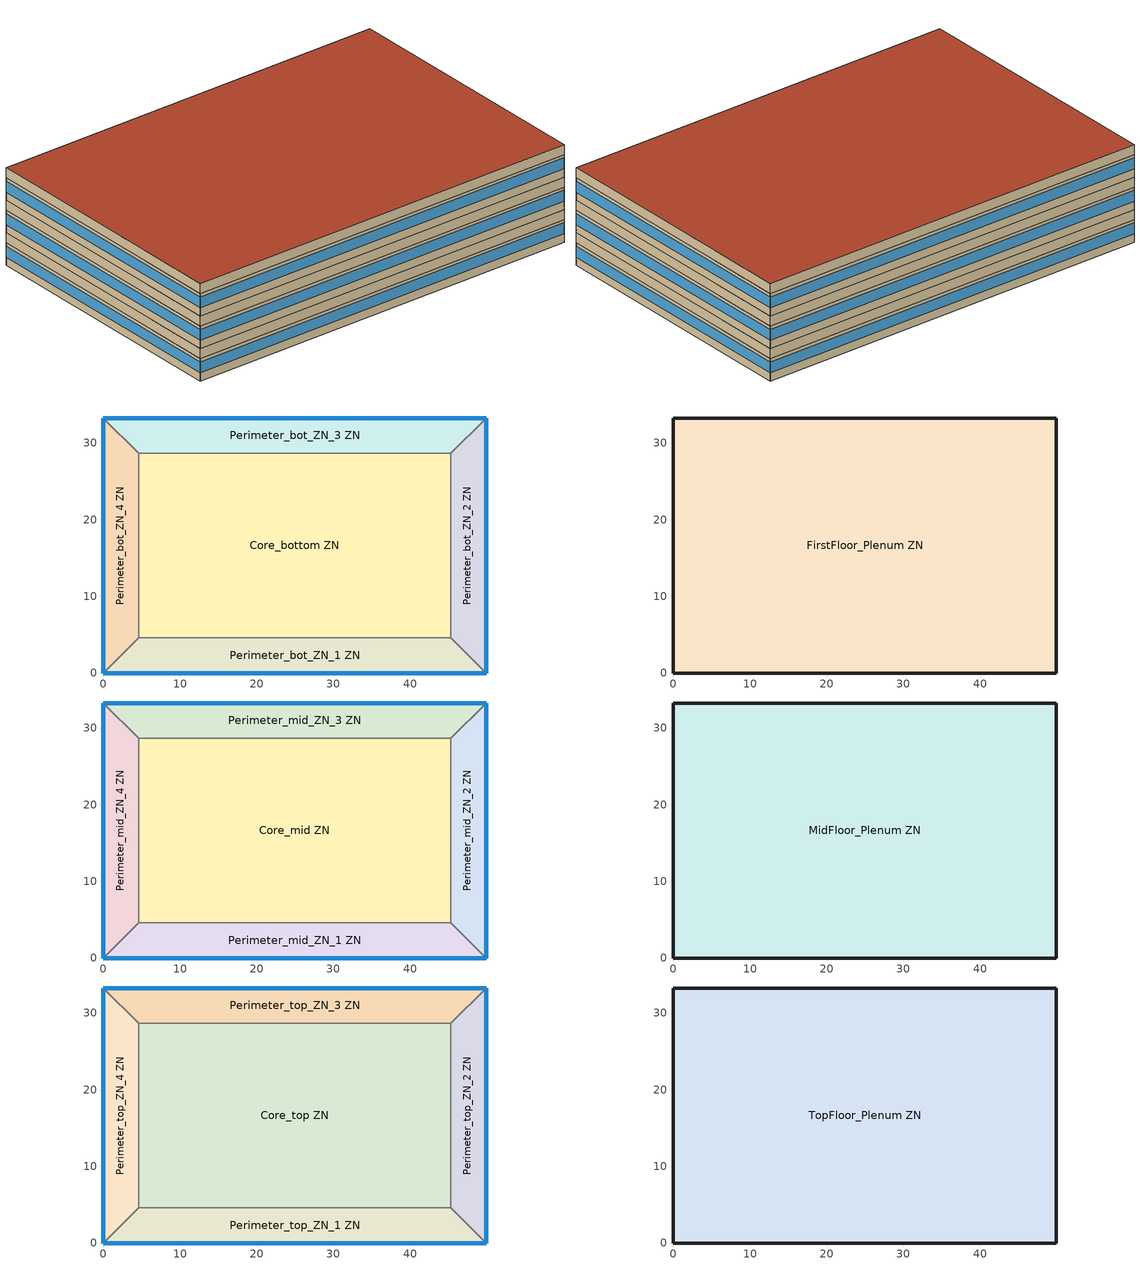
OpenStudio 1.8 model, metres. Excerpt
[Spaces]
Core_bottom ZN
 floor ground (Typical Insulated Carpeted 6in Slab Floor): 45.34,28.7 45.34,4.57 4.57,4.57 4.57,28.7 z0
 wall to Perimeter_bot_ZN_4 ZN (Typical Interior Wall): 4.57,28.7 4.57,4.57 z0:2.74
 wall to Perimeter_bot_ZN_3 ZN (Typical Interior Wall): 45.34,28.7 4.57,28.7 z0:2.74
 wall to Perimeter_bot_ZN_1 ZN (Typical Interior Wall): 4.57,4.57 45.34,4.57 z0:2.74
 wall to Perimeter_bot_ZN_2 ZN (Typical Interior Wall): 45.34,4.57 45.34,28.7 z0:2.74
Perimeter_bot_ZN_3 ZN
 floor ground (Typical Insulated Carpeted 6in Slab Floor): 49.91,33.27 45.34,28.7 4.57,28.7 0,33.27 z0
 wall outside (Typical Insulated Steel Framed Exterior Wall R-15.63): 49.91,33.27 0,33.27 z0:2.74
 wall to Perimeter_bot_ZN_2 ZN (Typical Interior Wall): 45.34,28.7 49.91,33.27 z0:2.74
 wall to Perimeter_bot_ZN_4 ZN (Typical Interior Wall): 0,33.27 4.57,28.7 z0:2.74
 window (U 0.48 SHGC 0.40 Dbl Ref-D Clr 6mm/13mm): 49.91,33.27 0,33.27 z1.02:2.33
Perimeter_bot_ZN_1 ZN
 floor ground (Typical Insulated Carpeted 6in Slab Floor): 45.34,4.57 49.91,0 0,0 4.57,4.57 z0
 wall outside (Typical Insulated Steel Framed Exterior Wall R-15.63): 0,0 49.91,0 z0:2.74
 wall to Perimeter_bot_ZN_2 ZN (Typical Interior Wall): 49.91,0 45.34,4.57 z0:2.74
 wall to Perimeter_bot_ZN_4 ZN (Typical Interior Wall): 4.57,4.57 0,0 z0:2.74
 window (U 0.48 SHGC 0.40 Dbl Ref-D Clr 6mm/13mm): 0,0 49.91,0 z1.02:2.33
Perimeter_bot_ZN_4 ZN
 floor ground (Typical Insulated Carpeted 6in Slab Floor): 0,33.27 4.57,28.7 4.57,4.57 0,0 z0
 wall outside (Typical Insulated Steel Framed Exterior Wall R-15.63): 0,33.27 0,0 z0:2.74
 window (U 0.48 SHGC 0.40 Dbl Ref-D Clr 6mm/13mm): 0,33.27 0,0 z1.02:2.33
Perimeter_bot_ZN_2 ZN
 floor ground (Typical Insulated Carpeted 6in Slab Floor): 49.91,33.27 49.91,0 45.34,4.57 45.34,28.7 z0
 wall outside (Typical Insulated Steel Framed Exterior Wall R-15.63): 49.91,0 49.91,33.27 z0:2.74
 window (U 0.48 SHGC 0.40 Dbl Ref-D Clr 6mm/13mm): 49.91,0 49.91,33.27 z1.02:2.33
FirstFloor_Plenum ZN
 floor to Perimeter_bot_ZN_4 ZN (Typical Interior Floor): 0,33.27 4.57,28.7 4.57,4.57 0,0 z2.74
 floor to Perimeter_bot_ZN_3 ZN (Typical Interior Floor): 49.91,33.27 45.34,28.7 4.57,28.7 0,33.27 z2.74
 floor to Perimeter_bot_ZN_2 ZN (Typical Interior Floor): 49.91,33.27 49.91,0 45.34,4.57 45.34,28.7 z2.74
 floor to Core_bottom ZN (Typical Interior Floor): 45.34,28.7 45.34,4.57 4.57,4.57 4.57,28.7 z2.74
 floor to Perimeter_bot_ZN_1 ZN (Typical Interior Floor): 45.34,4.57 49.91,0 0,0 4.57,4.57 z2.74
 wall outside (Typical Insulated Steel Framed Exterior Wall R-15.63): 49.91,0 49.91,33.27 0,33.27 0,0 49.91,0 z2.74:3.96
Perimeter_mid_ZN_3 ZN
 floor to FirstFloor_Plenum ZN (Typical Interior Floor): 49.91,33.27 45.34,28.7 4.57,28.7 0,33.27 z3.96
 wall outside (Typical Insulated Steel Framed Exterior Wall R-15.63): 49.91,33.27 0,33.27 z3.96:6.71
 wall to Perimeter_mid_ZN_4 ZN (Typical Interior Wall): 0,33.27 4.57,28.7 z3.96:6.71
 wall to Perimeter_mid_ZN_2 ZN (Typical Interior Wall): 45.34,28.7 49.91,33.27 z3.96:6.71
 wall to Core_mid ZN (Typical Interior Wall): 4.57,28.7 45.34,28.7 z3.96:6.71
 window (U 0.48 SHGC 0.40 Dbl Ref-D Clr 6mm/13mm): 49.91,33.27 0,33.27 z4.98:6.29
Perimeter_mid_ZN_2 ZN
 floor to FirstFloor_Plenum ZN (Typical Interior Floor): 49.91,33.27 49.91,0 45.34,4.57 45.34,28.7 z3.96
 wall outside (Typical Insulated Steel Framed Exterior Wall R-15.63): 49.91,0 49.91,33.27 z3.96:6.71
 wall to Core_mid ZN (Typical Interior Wall): 45.34,28.7 45.34,4.57 z3.96:6.71
 wall to Perimeter_mid_ZN_1 ZN (Typical Interior Wall): 45.34,4.57 49.91,0 z3.96:6.71
 window (U 0.48 SHGC 0.40 Dbl Ref-D Clr 6mm/13mm): 49.91,0 49.91,33.27 z4.98:6.29
Perimeter_mid_ZN_4 ZN
 floor to FirstFloor_Plenum ZN (Typical Interior Floor): 0,33.27 4.57,28.7 4.57,4.57 0,0 z3.96
 wall outside (Typical Insulated Steel Framed Exterior Wall R-15.63): 0,33.27 0,0 z3.96:6.71
 wall to Core_mid ZN (Typical Interior Wall): 4.57,4.57 4.57,28.7 z3.96:6.71
 wall to Perimeter_mid_ZN_1 ZN (Typical Interior Wall): 0,0 4.57,4.57 z3.96:6.71
 window (U 0.48 SHGC 0.40 Dbl Ref-D Clr 6mm/13mm): 0,33.27 0,0 z4.98:6.29
Perimeter_mid_ZN_1 ZN
 floor to FirstFloor_Plenum ZN (Typical Interior Floor): 45.34,4.57 49.91,0 0,0 4.57,4.57 z3.96
 wall outside (Typical Insulated Steel Framed Exterior Wall R-15.63): 0,0 49.91,0 z3.96:6.71
 wall to Core_mid ZN (Typical Interior Wall): 45.34,4.57 4.57,4.57 z3.96:6.71
 window (U 0.48 SHGC 0.40 Dbl Ref-D Clr 6mm/13mm): 0,0 49.91,0 z4.98:6.29
Core_mid ZN
 floor to FirstFloor_Plenum ZN (Typical Interior Floor): 45.34,28.7 45.34,4.57 4.57,4.57 4.57,28.7 z3.96
MidFloor_Plenum ZN
 floor to Perimeter_mid_ZN_4 ZN (Typical Interior Floor): 0,33.27 4.57,28.7 4.57,4.57 0,0 z6.71
 floor to Perimeter_mid_ZN_1 ZN (Typical Interior Floor): 45.34,4.57 49.91,0 0,0 4.57,4.57 z6.71
 floor to Perimeter_mid_ZN_2 ZN (Typical Interior Floor): 49.91,33.27 49.91,0 45.34,4.57 45.34,28.7 z6.71
 floor to Core_mid ZN (Typical Interior Floor): 45.34,28.7 45.34,4.57 4.57,4.57 4.57,28.7 z6.71
 floor to Perimeter_mid_ZN_3 ZN (Typical Interior Floor): 49.91,33.27 45.34,28.7 4.57,28.7 0,33.27 z6.71
 wall outside (Typical Insulated Steel Framed Exterior Wall R-15.63): 0,33.27 0,0 49.91,0 49.91,33.27 0,33.27 z6.71:7.92
Perimeter_top_ZN_1 ZN
 floor to MidFloor_Plenum ZN (Typical Interior Floor): 45.34,4.57 49.91,0 0,0 4.57,4.57 z7.92
 wall outside (Typical Insulated Steel Framed Exterior Wall R-15.63): 0,0 49.91,0 z7.92:10.67
 wall to Core_top ZN (Typical Interior Wall): 45.34,4.57 4.57,4.57 z7.92:10.67
 wall to Perimeter_top_ZN_2 ZN (Typical Interior Wall): 49.91,0 45.34,4.57 z7.92:10.67
 wall to Perimeter_top_ZN_4 ZN (Typical Interior Wall): 4.57,4.57 0,0 z7.92:10.67
 window (U 0.48 SHGC 0.40 Dbl Ref-D Clr 6mm/13mm): 0,0 49.91,0 z8.95:10.25
Perimeter_top_ZN_3 ZN
 floor to MidFloor_Plenum ZN (Typical Interior Floor): 49.91,33.27 45.34,28.7 4.57,28.7 0,33.27 z7.92
 wall outside (Typical Insulated Steel Framed Exterior Wall R-15.63): 49.91,33.27 0,33.27 z7.92:10.67
 wall to Core_top ZN (Typical Interior Wall): 4.57,28.7 45.34,28.7 z7.92:10.67
 wall to Perimeter_top_ZN_2 ZN (Typical Interior Wall): 45.34,28.7 49.91,33.27 z7.92:10.67
 wall to Perimeter_top_ZN_4 ZN (Typical Interior Wall): 0,33.27 4.57,28.7 z7.92:10.67
 window (U 0.48 SHGC 0.40 Dbl Ref-D Clr 6mm/13mm): 49.91,33.27 0,33.27 z8.95:10.25
Perimeter_top_ZN_2 ZN
 floor to MidFloor_Plenum ZN (Typical Interior Floor): 49.91,33.27 49.91,0 45.34,4.57 45.34,28.7 z7.92
 wall outside (Typical Insulated Steel Framed Exterior Wall R-15.63): 49.91,0 49.91,33.27 z7.92:10.67
 wall to Core_top ZN (Typical Interior Wall): 45.34,28.7 45.34,4.57 z7.92:10.67
 window (U 0.48 SHGC 0.40 Dbl Ref-D Clr 6mm/13mm): 49.91,0 49.91,33.27 z8.95:10.25
Perimeter_top_ZN_4 ZN
 floor to MidFloor_Plenum ZN (Typical Interior Floor): 0,33.27 4.57,28.7 4.57,4.57 0,0 z7.92
 wall outside (Typical Insulated Steel Framed Exterior Wall R-15.63): 0,33.27 0,0 z7.92:10.67
 wall to Core_top ZN (Typical Interior Wall): 4.57,4.57 4.57,28.7 z7.92:10.67
 window (U 0.48 SHGC 0.40 Dbl Ref-D Clr 6mm/13mm): 0,33.27 0,0 z8.95:10.25
Core_top ZN
 floor to MidFloor_Plenum ZN (Typical Interior Floor): 45.34,28.7 45.34,4.57 4.57,4.57 4.57,28.7 z7.92
TopFloor_Plenum ZN
 floor to Perimeter_top_ZN_1 ZN (Typical Interior Floor): 45.34,4.57 49.91,0 0,0 4.57,4.57 z10.67
 floor to Core_top ZN (Typical Interior Floor): 45.34,28.7 45.34,4.57 4.57,4.57 4.57,28.7 z10.67
 floor to Perimeter_top_ZN_2 ZN (Typical Interior Floor): 49.91,33.27 49.91,0 45.34,4.57 45.34,28.7 z10.67
 floor to Perimeter_top_ZN_3 ZN (Typical Interior Floor): 49.91,33.27 45.34,28.7 4.57,28.7 0,33.27 z10.67
 floor to Perimeter_top_ZN_4 ZN (Typical Interior Floor): 0,33.27 4.57,28.7 4.57,4.57 0,0 z10.67
 wall outside (Typical Insulated Steel Framed Exterior Wall R-15.63): 49.91,33.27 0,33.27 0,0 49.91,0 49.91,33.27 z10.67:11.89
 roof outside (Typical IEAD Roof R-20.83): 49.91,0 49.91,33.27 0,33.27 0,0 z11.89
[Site]
Chicago Ohare Intl Ap_IL_USA: Latitude {deg}=41.98; Longitude {deg}=-87.92; Time Zone {hr}=-6; Elevation {m}=201; Terrain=City
[Building]
90.1-2010-MediumOffice-ASHRAE 169-2006-5A created: 2015-08-18 14:23:17 -0600: North Axis {deg}=0; Default Construction Set=DOE Ref Pre-1980 - CZ4a - Office
[ClimateZones]
Climate Zone Institution Name 1=ASHRAE; Climate Zone Document Name 1=ANSI/ASHRAE Standard 169; Climate Zone Document Year 1=2006; Climate Zone Institution Name 2=CEC; Climate Zone Document Name 2=California Climate Zone Descriptions; Climate Zone Document Year 2=1995
[SizingPeriod:DesignDay] Barometric Pressure {Pa}=98934; Sky Clearness=0; Rain Indicator=0; Snow Indicator=0; Day of Month=21; Daylight Saving Time Indicator=0; Dry-Bulb Temperature Range Modifier Type=DefaultMultipliers
Name | Maximum Dry-Bulb Temperature {C} | Daily Dry-Bulb Temperature Range {deltaC} | Humidity Indicating Conditions at Maximum Dry-Bulb {BasedOnField A3} | Wind Speed {m/s} | Wind Direction {deg} | Month | Day Type | Humidity Indicating Type | Solar Model Indicator | ASHRAE Taub | ASHRAE Taud
Chicago Ohare Intl Ap Ann Htg 99.6% Condns DB | -20 | 0 | -20 | 4.9 | 270 | 1 | WinterDesignDay | Wetbulb | ASHRAEClearSky
Chicago Ohare Intl Ap Ann Hum_n 99.6% Condns DP=>MCDB | -19.2 | 0 | -25.7 | 4.9 | 270 | 1 | WinterDesignDay | Dewpoint | ASHRAEClearSky
Chicago Ohare Intl Ap Ann Htg Wind 99.6% Condns WS=>MCDB | -3.5 | 0 | -3.5 | 12.4 | 270 | 1 | WinterDesignDay | Wetbulb | ASHRAEClearSky
Chicago Ohare Intl Ap Ann Clg .4% Condns DB=>MWB | 33.3 | 10.5 | 23.7 | 5.2 | 230 | 7 | SummerDesignDay | Wetbulb | ASHRAETau | 0.455 | 2.05
Chicago Ohare Intl Ap Ann Clg .4% Condns WB=>MDB | 31.2 | 10.5 | 25.5 | 5.2 | 230 | 7 | SummerDesignDay | Wetbulb | ASHRAETau | 0.455 | 2.05
Chicago Ohare Intl Ap Ann Clg .4% Condns Enth=>MDB | 31.4 | 10.5 | 79200 | 5.2 | 230 | 7 | SummerDesignDay | Enthalpy | ASHRAETau | 0.455 | 2.05
Chicago Ohare Intl Ap Ann Clg .4% Condns DP=>MDB | 28.9 | 10.5 | 23.8 | 5.2 | 230 | 7 | SummerDesignDay | Dewpoint | ASHRAETau | 0.455 | 2.05
[Construction]
Typical Interior Floor: 100mm Normalweight concrete floor, CP02 CARPET PAD
Typical Insulated Steel Framed Exterior Wall R-15.63: 25mm Stucco, 5/8 in. Gypsum Board, Typical Insulation R-13.45, 5/8 in. Gypsum Board
InteriorFurnishings: Std Wood 6inch
Typical Interior Wall: G01 13mm gypsum board, G01 13mm gypsum board
U 0.48 SHGC 0.40 Dbl Ref-D Clr 6mm/13mm: REF D CLEAR 6MM, AIR 13MM, CLEAR 6MM
Typical IEAD Roof R-20.83: Roof Membrane, Typical Insulation R-19.72, Metal Roof Surface
Typical Insulated Carpeted 6in Slab Floor: 6 in. Normalweight Concrete Floor, Typical Carpet Pad
ExtSlabCarpet 4in ClimateZone 1-8: MAT-CC05 4 HW CONCRETE, CP02 CARPET PAD
CBECS Before-1980 ExtWall Mass ClimateZone 4a: 1IN Stucco, 8IN CONCRETE HW RefBldg, Mass NonRes Wall Insulation-0.99, 1/2IN Gypsum
Interior Floor: F16 Acoustic tile, F05 Ceiling air space resistance, M11 100mm lightweight concrete
Interior Wall: G01a 19mm gypsum board, F04 Wall air space resistance, G01a 19mm gypsum board
Interior Ceiling: M11 100mm lightweight concrete, F05 Ceiling air space resistance, F16 Acoustic tile
CBECS Before-1980 ExtWindow ClimateZone 1-4: Fixed Window 5.84/0.54/0.38
Exterior Door: F08 Metal surface, I01 25mm insulation board
Interior Window: Clear 3mm
Interior Door; Interior Partition: G05 25mm wood
Green Roof Construction: GreenRoofMaterial, Roof Membrane, IEAD NonRes Roof Insulation-2.04, Metal Decking
[Material] Thermal Absorptance=0.9
Name | Roughness | Thickness {m} | Conductivity {W/m-K} | Density {kg/m3} | Specific Heat {J/kg-K} | Solar Absorptance | Visible Absorptance
100mm Normalweight concrete floor | MediumSmooth | 0.1016 | 2.31 | 2322 | 832 | 0.7 | 0.7
25mm Stucco | Smooth | 0.0254 | 0.72 | 1856 | 840 | 0.7 | 0.7
5/8 in. Gypsum Board | MediumSmooth | 0.0159 | 0.16 | 800 | 1090 | 0.7 | 0.7
Std Wood 6inch | MediumSmooth | 0.15 | 0.12 | 540 | 1210 | 0.7 | 0.7
G01 13mm gypsum board | Smooth | 0.0127 | 0.16 | 800 | 1090 | 0.7 | 0.5
Roof Membrane | VeryRough | 0.0095 | 0.16 | 1121.29 | 1460 | 0.77 | 0.7
Metal Roof Surface; F08 Metal surface | Smooth | 0.0008 | 45.28 | 7824 | 500 | 0.7 | 0.7
6 in. Normalweight Concrete Floor | MediumRough | 0.1524 | 2.31 | 2322 | 832 | 0.7 | 0.7
G05 25mm wood | MediumSmooth | 0.0254 | 0.15 | 608 | 1630 | 0.5 | 0.5
MAT-CC05 4 HW CONCRETE | Rough | 0.1016 | 1.311 | 2240 | 836.8 | 0.85 | 0.85
1IN Stucco | Smooth | 0.0253 | 0.6918 | 1858 | 837 | 0.92 | 0.92
8IN CONCRETE HW RefBldg | Rough | 0.2032 | 1.311 | 2240 | 836.8 | 0.7 | 0.7
Mass NonRes Wall Insulation-0.99 | MediumRough | 0.0278705 | 0.049 | 265 | 836.8 | 0.7 | 0.7
1/2IN Gypsum | Smooth | 0.0127 | 0.16 | 784.9 | 830 | 0.4 | 0.4
IEAD NonRes Roof Insulation-2.04 | MediumRough | 0.088029 | 0.049 | 265 | 836.8 | 0.7 | 0.7
Metal Decking | MediumSmooth | 0.0015 | 45.006 | 7680 | 418.4 | 0.6 | 0.6
F16 Acoustic tile | MediumSmooth | 0.0191 | 0.06 | 368 | 590 | 0.3 | 0.3
M11 100mm lightweight concrete | MediumRough | 0.1016 | 0.53 | 1280 | 840 | 0.5 | 0.5
G01a 19mm gypsum board | MediumSmooth | 0.019 | 0.16 | 800 | 1090 | 0.4 | 0.4
I01 25mm insulation board | MediumRough | 0.0254 | 0.03 | 43 | 1210 | 0.6 | 0.6
[Material:NoMass] Thermal Absorptance=0.9; Solar Absorptance=0.7
Name | Roughness | Thermal Resistance {m2-K/W} | Visible Absorptance
CP02 CARPET PAD | VeryRough | 0.21648 | 0.8
Typical Insulation R-13.45 | Smooth | 2.368 | 0.7
Typical Insulation R-19.72 | Smooth | 3.4722 | 0.7
Typical Carpet Pad | Smooth | 0.21648 | 0.8
[WindowMaterial:Glazing] Optical Data Type=SpectralAverage; Infrared Transmittance at Normal Incidence=0; Front Side Infrared Hemispherical Emissivity=0.84; Conductivity {W/m-K}=0.9; Dirt Correction Factor for Solar and Visible Transmittance=1; Solar Diffusing=No
Name | Thickness {m} | Solar Transmittance at Normal Incidence | Front Side Solar Reflectance at Normal Incidence | Back Side Solar Reflectance at Normal Incidence | Visible Transmittance at Normal Incidence | Front Side Visible Reflectance at Normal Incidence | Back Side Visible Reflectance at Normal Incidence | Back Side Infrared Hemispherical Emissivity
REF D CLEAR 6MM | 0.006 | 0.429 | 0.308 | 0.379 | 0.334 | 0.453 | 0.505 | 0.82
CLEAR 6MM | 0.006 | 0.775 | 0.071 | 0.071 | 0.881 | 0.08 | 0.08 | 0.84
Clear 3mm | 0.003 | 0.837 | 0.075 | 0.075 | 0.898 | 0.081 | 0.081 | 0.84
[WindowMaterial:Gas]
AIR 13MM: Gas Type=Air; Thickness {m}=0.0127
[DefaultConstructionSet]
DOE Ref Pre-1980 - CZ4a - Office: Default Exterior Surface Constructions=Default Surface Constructions 1; Default Interior Surface Constructions=Default Surface Constructions 2; Default Ground Contact Surface Constructions=Default Surface Constructions 3; Default Exterior SubSurface Constructions=Default Sub Surface Constructions 1; Default Interior SubSurface Constructions=Default Sub Surface Constructions 2; Interior Partition Construction=Interior Partition
[DefaultSurfaceConstructions]
Name | Floor Construction | Wall Construction | Roof Ceiling Construction
Default Surface Constructions 1 | ExtSlabCarpet 4in ClimateZone 1-8 | CBECS Before-1980 ExtWall Mass ClimateZone 4a | Green Roof Construction
Default Surface Constructions 2 | Interior Floor | Interior Wall | Interior Ceiling
Default Surface Constructions 3 | ExtSlabCarpet 4in ClimateZone 1-8 | ExtSlabCarpet 4in ClimateZone 1-8 | ExtSlabCarpet 4in ClimateZone 1-8
[Material:AirGap]
Name | Thermal Resistance {m2-K/W}
F05 Ceiling air space resistance | 0.18
F04 Wall air space resistance | 0.15
[DefaultSubSurfaceConstructions]
Name | Fixed Window Construction | Operable Window Construction | Door Construction | Tubular Daylight Dome Construction | Tubular Daylight Diffuser Construction
Default Sub Surface Constructions 1 | CBECS Before-1980 ExtWindow ClimateZone 1-4 | CBECS Before-1980 ExtWindow ClimateZone 1-4 | Exterior Door | Interior Window | Interior Window
Default Sub Surface Constructions 2 | Interior Window | Interior Window | Interior Door
[WindowMaterial:SimpleGlazingSystem]
Fixed Window 5.84/0.54/0.38: U-Factor {W/m2-K}=5.84; Solar Heat Gain Coefficient=0.54; Visible Transmittance=0.38
[Material:RoofVegetation]
GreenRoofMaterial: Height of Plants {m}=0.100584; Roughness=Smooth; Thickness {m}=0.1524
[ThermalZone]
Name | Use Ideal Air Loads | Primary Daylighting Control | Fraction of Zone Controlled by Primary Daylighting Control | Thermostat
TopFloor_Plenum ZN Thermal Zone; MidFloor_Plenum ZN Thermal Zone; FirstFloor_Plenum ZN Thermal Zone | No
Perimeter_mid_ZN_2 ZN Thermal Zone | Yes | Daylighting:Control #2 | 0.549125 | ThermostatSetpoint:DualSetpoint #1
Perimeter_top_ZN_1 ZN Thermal Zone | Yes | Daylighting:Control #9 | 0.534546 | ThermostatSetpoint:DualSetpoint #1
Perimeter_mid_ZN_3 ZN Thermal Zone | Yes | Daylighting:Control #4 | 0.534546 | ThermostatSetpoint:DualSetpoint #1
Perimeter_top_ZN_3 ZN Thermal Zone | Yes |  | 0.534546 | ThermostatSetpoint:DualSetpoint #1
Core_mid ZN Thermal Zone | No |  |  | ThermostatSetpoint:DualSetpoint #1
Perimeter_mid_ZN_4 ZN Thermal Zone | Yes | Daylighting:Control #5 | 0.549159 | ThermostatSetpoint:DualSetpoint #1
Perimeter_bot_ZN_2 ZN Thermal Zone | Yes | Daylighting:Control #7 | 0.549125 | ThermostatSetpoint:DualSetpoint #1
Perimeter_top_ZN_2 ZN Thermal Zone | Yes | Daylighting:Control #10 | 0.549125 | ThermostatSetpoint:DualSetpoint #1
Perimeter_bot_ZN_3 ZN Thermal Zone | Yes | Daylighting:Control #11 | 0.534546 | ThermostatSetpoint:DualSetpoint #1
Perimeter_bot_ZN_1 ZN Thermal Zone | Yes | Daylighting:Control #1 | 0.534546 | ThermostatSetpoint:DualSetpoint #1
Core_top ZN Thermal Zone; Core_bottom ZN Thermal Zone | Yes |  |  | ThermostatSetpoint:DualSetpoint #1
Perimeter_bot_ZN_4 ZN Thermal Zone | Yes | Daylighting:Control #3 | 0.549159 | ThermostatSetpoint:DualSetpoint #1
Perimeter_top_ZN_4 ZN Thermal Zone | Yes | Daylighting:Control #6 | 0.549159 | ThermostatSetpoint:DualSetpoint #1
Perimeter_mid_ZN_1 ZN Thermal Zone | Yes | Daylighting:Control #8 | 0.534546 | ThermostatSetpoint:DualSetpoint #1
[Sizing:Zone] Zone Cooling Design Supply Air Humidity Ratio {kg-H2O/kg-air}=0.0085; Zone Heating Design Supply Air Humidity Ratio {kg-H2O/kg-air}=0.008; Cooling Design Air Flow Method=DesignDay; Heating Design Air Flow Method=DesignDay
Name | Zone Cooling Design Supply Air Temperature {C} | Zone Heating Design Supply Air Temperature {C} | Cooling Design Air Flow Rate {m3/s} | Cooling Minimum Air Flow per Zone Floor Area {m3/s-m2} | Cooling Minimum Air Flow {m3/s} | Cooling Minimum Air Flow Fraction | Heating Design Air Flow Rate {m3/s} | Heating Maximum Air Flow per Zone Floor Area {m3/s-m2} | Heating Maximum Air Flow {m3/s} | Heating Maximum Air Flow Fraction | Design Zone Air Distribution Effectiveness in Cooling Mode | Design Zone Air Distribution Effectiveness in Heating Mode
TopFloor_Plenum ZN Thermal Zone; MidFloor_Plenum ZN Thermal Zone; FirstFloor_Plenum ZN Thermal Zone | 14 | 40
Perimeter_mid_ZN_2 ZN Thermal Zone; Perimeter_top_ZN_1 ZN Thermal Zone; Perimeter_mid_ZN_3 ZN Thermal Zone; Perimeter_top_ZN_3 ZN Thermal Zone; Core_mid ZN Thermal Zone; Perimeter_mid_ZN_4 ZN Thermal Zone; Perimeter_bot_ZN_2 ZN Thermal Zone; Perimeter_top_ZN_2 ZN Thermal Zone; Perimeter_bot_ZN_3 ZN Thermal Zone; Perimeter_bot_ZN_1 ZN Thermal Zone; Core_top ZN Thermal Zone; Core_bottom ZN Thermal Zone; Perimeter_bot_ZN_4 ZN Thermal Zone; Perimeter_top_ZN_4 ZN Thermal Zone; Perimeter_mid_ZN_1 ZN Thermal Zone | 12.7778 | 50 | 0 | 0.000762 | 0 | 0 | 0 | 0.002032 | 0.141576 | 0.3 | 1 | 1
[Space]
Name | Space Type | Thermal Zone | Part of Total Floor Area | Design Specification Outdoor Air Object
TopFloor_Plenum ZN | DOE Ref Pre-1980 - Office - Plenum | TopFloor_Plenum ZN Thermal Zone | No
MidFloor_Plenum ZN | DOE Ref Pre-1980 - Office - Plenum | MidFloor_Plenum ZN Thermal Zone | No
Perimeter_mid_ZN_2 ZN | DOE Ref Pre-1980 - Office - WholeBuilding - Md Office | Perimeter_mid_ZN_2 ZN Thermal Zone | Yes
Perimeter_top_ZN_1 ZN | DOE Ref Pre-1980 - Office - WholeBuilding - Md Office | Perimeter_top_ZN_1 ZN Thermal Zone | Yes
Perimeter_mid_ZN_3 ZN | DOE Ref Pre-1980 - Office - WholeBuilding - Md Office | Perimeter_mid_ZN_3 ZN Thermal Zone | Yes
Perimeter_top_ZN_3 ZN | DOE Ref Pre-1980 - Office - WholeBuilding - Md Office | Perimeter_top_ZN_3 ZN Thermal Zone | Yes
Core_mid ZN | DOE Ref Pre-1980 - Office - WholeBuilding - Md Office | Core_mid ZN Thermal Zone | Yes
Perimeter_mid_ZN_4 ZN | DOE Ref Pre-1980 - Office - WholeBuilding - Md Office | Perimeter_mid_ZN_4 ZN Thermal Zone | Yes
Perimeter_bot_ZN_2 ZN | DOE Ref Pre-1980 - Office - WholeBuilding - Md Office | Perimeter_bot_ZN_2 ZN Thermal Zone | Yes
Perimeter_top_ZN_2 ZN | DOE Ref Pre-1980 - Office - WholeBuilding - Md Office | Perimeter_top_ZN_2 ZN Thermal Zone | Yes
Perimeter_bot_ZN_3 ZN | DOE Ref Pre-1980 - Office - WholeBuilding - Md Office | Perimeter_bot_ZN_3 ZN Thermal Zone | Yes
Perimeter_bot_ZN_1 ZN | DOE Ref Pre-1980 - Office - WholeBuilding - Md Office | Perimeter_bot_ZN_1 ZN Thermal Zone | Yes | My OA Spec
Core_top ZN | DOE Ref Pre-1980 - Office - WholeBuilding - Md Office | Core_top ZN Thermal Zone | Yes
Core_bottom ZN | DOE Ref Pre-1980 - Office - WholeBuilding - Md Office | Core_bottom ZN Thermal Zone | Yes
Perimeter_bot_ZN_4 ZN | DOE Ref Pre-1980 - Office - WholeBuilding - Md Office | Perimeter_bot_ZN_4 ZN Thermal Zone | Yes
Perimeter_top_ZN_4 ZN | DOE Ref Pre-1980 - Office - WholeBuilding - Md Office | Perimeter_top_ZN_4 ZN Thermal Zone | Yes
FirstFloor_Plenum ZN | DOE Ref Pre-1980 - Office - Plenum | FirstFloor_Plenum ZN Thermal Zone | No
Perimeter_mid_ZN_1 ZN | DOE Ref Pre-1980 - Office - WholeBuilding - Md Office | Perimeter_mid_ZN_1 ZN Thermal Zone | Yes
[ThermostatSetpoint:DualSetpoint]
ThermostatSetpoint:DualSetpoint #1: Heating Setpoint Temperature Schedule=OfficeMedium HTGSETP_SCH_NO_OPTIMUM; Cooling Setpoint Temperature Schedule=OfficeMedium CLGSETP_SCH_NO_OPTIMUM
[DesignSpecification:OutdoorAir] Outdoor Air Method=Sum
Name | Outdoor Air Flow per Person {m3/s-person} | Outdoor Air Flow per Floor Area {m3/s-m2} | Outdoor Air Flow Rate {m3/s} | Outdoor Air Flow Rate Fraction Schedule
DOE Ref Pre-1980 - Office - WholeBuilding - Md Office Ventilation | 0.00943895
My OA Spec | 0.00353961 | 0.000254 | 0 | Weekday Occupied OA
[InternalMass:Definition] Construction=InteriorFurnishings; Design Level Calculation Method=SurfaceArea
Name | Surface Area {m2}
Perimeter_top_ZN_1 Mass Definition; Perimeter_top_ZN_3 Mass Definition; Perimeter_bot_ZN_1 Mass Definition; Perimeter_mid_ZN_3 Mass Definition; Perimeter_bot_ZN_3 Mass Definition; Perimeter_mid_ZN_1 Mass Definition | 414.676
Core_mid Mass Definition; Core_top Mass Definition; Core_bottom Mass Definition | 1967.07
Perimeter_mid_ZN_4 Mass Definition; Perimeter_top_ZN_4 Mass Definition; Perimeter_bot_ZN_4 Mass Definition | 262.507
Perimeter_bot_ZN_2 Mass Definition; Perimeter_mid_ZN_2 Mass Definition; Perimeter_top_ZN_2 Mass Definition | 262.524
[InternalMass]
Name | Internal Mass Definition | Space or SpaceType
Perimeter_top_ZN_1 Mass | Perimeter_top_ZN_1 Mass Definition | Perimeter_top_ZN_1 ZN
Core_mid Mass | Core_mid Mass Definition | Core_mid ZN
Perimeter_mid_ZN_4 Mass | Perimeter_mid_ZN_4 Mass Definition | Perimeter_mid_ZN_4 ZN
Perimeter_top_ZN_3 Mass | Perimeter_top_ZN_3 Mass Definition | Perimeter_top_ZN_3 ZN
Perimeter_bot_ZN_1 Mass | Perimeter_bot_ZN_1 Mass Definition | Perimeter_bot_ZN_1 ZN
Perimeter_bot_ZN_2 Mass | Perimeter_bot_ZN_2 Mass Definition | Perimeter_bot_ZN_2 ZN
Perimeter_top_ZN_4 Mass | Perimeter_top_ZN_4 Mass Definition | Perimeter_top_ZN_4 ZN
Core_top Mass | Core_top Mass Definition | Core_top ZN
Perimeter_bot_ZN_4 Mass | Perimeter_bot_ZN_4 Mass Definition | Perimeter_bot_ZN_4 ZN
Core_bottom Mass | Core_bottom Mass Definition | Core_bottom ZN
Perimeter_mid_ZN_3 Mass | Perimeter_mid_ZN_3 Mass Definition | Perimeter_mid_ZN_3 ZN
Perimeter_mid_ZN_2 Mass | Perimeter_mid_ZN_2 Mass Definition | Perimeter_mid_ZN_2 ZN
Perimeter_bot_ZN_3 Mass | Perimeter_bot_ZN_3 Mass Definition | Perimeter_bot_ZN_3 ZN
Perimeter_top_ZN_2 Mass | Perimeter_top_ZN_2 Mass Definition | Perimeter_top_ZN_2 ZN
Perimeter_mid_ZN_1 Mass | Perimeter_mid_ZN_1 Mass Definition | Perimeter_mid_ZN_1 ZN
[SpaceInfiltration:DesignFlowRate]
Name | Space or SpaceType | Schedule | Design Flow Rate Calculation Method | Flow per Exterior Surface Area {m3/s-m2} | Constant Term Coefficient | Temperature Term Coefficient | Velocity Term Coefficient | Velocity Squared Term Coefficient | Air Changes per Hour {1/hr}
Perimeter_bot_ZN_2 Infiltration | Perimeter_bot_ZN_2 ZN | Schedule:Constant #1 | Flow/ExteriorArea | 0.000569573 | 0 | 0 | 0.224 | 0
TopFloor_Plenum Infiltration | TopFloor_Plenum ZN | Schedule:Constant #1 | Flow/ExteriorArea | 6.19946e-05 | 0 | 0 | 0.224 | 0
Perimeter_bot_ZN_1 Infiltration | Perimeter_bot_ZN_1 ZN | Schedule:Constant #1 | Flow/ExteriorArea | 0.000569573 | 0 | 0 | 0.224 | 0
Perimeter_mid_ZN_3 Infiltration | Perimeter_mid_ZN_3 ZN | Schedule:Constant #1 | Flow/ExteriorArea | 0.000569573 | 0 | 0 | 0.224 | 0
Perimeter_top_ZN_3 Infiltration | Perimeter_top_ZN_3 ZN | Schedule:Constant #1 | Flow/ExteriorArea | 0.000569573 | 0 | 0 | 0.224 | 0
Perimeter_bot_ZN_4 Infiltration | Perimeter_bot_ZN_4 ZN | Schedule:Constant #1 | Flow/ExteriorArea | 0.000569573 | 0 | 0 | 0.224 | 0
MidFloor_Plenum Infiltration | MidFloor_Plenum ZN | Schedule:Constant #1 | Flow/ExteriorArea | 0.000569573 | 0 | 0 | 0.224 | 0
Perimeter_mid_ZN_1 Infiltration | Perimeter_mid_ZN_1 ZN | Schedule:Constant #1 | Flow/ExteriorArea | 0.000569573 | 0 | 0 | 0.224 | 0
Perimeter_mid_ZN_2 Infiltration | Perimeter_mid_ZN_2 ZN | Schedule:Constant #1 | Flow/ExteriorArea | 0.000569573 | 0 | 0 | 0.224 | 0
Perimeter_mid_ZN_4 Infiltration | Perimeter_mid_ZN_4 ZN | Schedule:Constant #1 | Flow/ExteriorArea | 0.000569573 | 0 | 0 | 0.224 | 0
FirstFloor_Plenum Infiltration | FirstFloor_Plenum ZN | Schedule:Constant #1 | Flow/ExteriorArea | 0.000569573 | 0 | 0 | 0.224 | 0
Perimeter_top_ZN_4 Infiltration | Perimeter_top_ZN_4 ZN | Schedule:Constant #1 | Flow/ExteriorArea | 0.000569573 | 0 | 0 | 0.224 | 0
Perimeter_top_ZN_1 Infiltration | Perimeter_top_ZN_1 ZN | Schedule:Constant #1 | Flow/ExteriorArea | 0.000569573 | 0 | 0 | 0.224 | 0
Perimeter_bot_ZN_3 Infiltration | Perimeter_bot_ZN_3 ZN | Schedule:Constant #1 | Flow/ExteriorArea | 0.000569573 | 0 | 0 | 0.224 | 0
Perimeter_top_ZN_2 Infiltration | Perimeter_top_ZN_2 ZN | Schedule:Constant #1 | Flow/ExteriorArea | 0.000569573 | 0 | 0 | 0.224 | 0
DOE Ref Pre-1980 - Office - Plenum | DOE Ref Pre-1980 - Office - Plenum |  | AirChanges/Hour | 0 |  |  |  |  | 1.5
DOE Ref Pre-1980 - Office - WholeBuilding - Md Office Infiltration | DOE Ref Pre-1980 - Office - WholeBuilding - Md Office |  | Flow/ExteriorArea | 0.00113386 |  |  |  |  | 0
[Daylighting:Control] Theta Rotation Around Y-Axis {deg}=0; Illuminance Setpoint {lux}=300; Number of Stepped Control Steps=3
Name | Space | Position X-Coordinate {m} | Position Y-Coordinate {m} | Position Z-Coordinate {m} | Lighting Control Type
Daylighting:Control #1 | Perimeter_bot_ZN_1 ZN | 24.955 | 2.3293 | 0.9144 | Stepped
Daylighting:Control #2 | Perimeter_mid_ZN_2 ZN | 47.5817 | 16.63685 | 4.8768 | Stepped
Daylighting:Control #3 | Perimeter_bot_ZN_4 ZN | 2.3293 | 16.63685 | 0.9144 | Stepped
Daylighting:Control #4 | Perimeter_mid_ZN_3 ZN | 24.955 | 30.9445 | 4.8768 | Stepped
Daylighting:Control #5 | Perimeter_mid_ZN_4 ZN | 2.3293 | 16.63685 | 4.8768 | Stepped
Daylighting:Control #6 | Perimeter_top_ZN_4 ZN | 2.3293 | 16.63685 | 8.8392 | Stepped
Daylighting:Control #7 | Perimeter_bot_ZN_2 ZN | 47.5817 | 16.63685 | 0.9144 | Stepped
Daylighting:Control #8 | Perimeter_mid_ZN_1 ZN | 24.955 | 2.3293 | 4.8768 | Stepped
Daylighting:Control #9 | Perimeter_top_ZN_1 ZN | 24.955 | 2.3293 | 8.8392 | Continuous
Daylighting:Control #10 | Perimeter_top_ZN_2 ZN | 47.5817 | 16.63685 | 8.8392 | Stepped
Daylighting:Control #11 | Perimeter_bot_ZN_3 ZN | 24.955 | 30.9445 | 0.9144 | Stepped
Daylighting:Control #12 | Perimeter_top_ZN_3 ZN | 24.955 | 30.9445 | 8.8392 | Stepped
[SpaceType] Standards Building Type=Office
Name | Default Schedule Set | Standards Space Type | Design Specification Outdoor Air Object
DOE Ref Pre-1980 - Office - Plenum | DOE Ref Pre-1980 - Plenum Schedule Set | Elec/MechRoom
DOE Ref Pre-1980 - Office - WholeBuilding - Md Office | DOE Ref Pre-1980 - Office - WholeBuilding - Md Office Schedule Set | WholeBuilding - Md Office | DOE Ref Pre-1980 - Office - WholeBuilding - Md Office Ventilation
[DefaultScheduleSet]
Name | Infiltration Schedule | Number of People Schedule | People Activity Level Schedule | Lighting Schedule | Electric Equipment Schedule
DOE Ref Pre-1980 - Plenum Schedule Set | Office Infil Quarter On
DOE Ref Pre-1980 - Office - WholeBuilding - Md Office Schedule Set | 3 ACH April - May 0900 - 1700 Else 1 ACH | Medium Office Bldg Occ | Medium Office Activity | Office Bldg Light | Medium Office Bldg Equip
[Lights:Definition] Design Level Calculation Method=Watts/Area
Name | Watts per Space Floor Area {W/m2}
DOE Ref Pre-1980 - Office - WholeBuilding - Md Office Lights Definition | 20.4514
Conference Room Lighting | 9.68752
[Lights]
Name | Lights Definition | Space or SpaceType
DOE Ref Pre-1980 - Office - WholeBuilding - Md Office Lights | DOE Ref Pre-1980 - Office - WholeBuilding - Md Office Lights Definition | DOE Ref Pre-1980 - Office - WholeBuilding - Md Office
Lights 2 | Conference Room Lighting | Perimeter_bot_ZN_1 ZN
[People:Definition]
DOE Ref Pre-1980 - Office - WholeBuilding - Md Office People Definition: Number of People Calculation Method=People/Area; People per Space Floor Area {person/m2}=0.0538196; Fraction Radiant=0.3
[People]
DOE Ref Pre-1980 - Office - WholeBuilding - Md Office People: People Definition=DOE Ref Pre-1980 - Office - WholeBuilding - Md Office People Definition; Space or SpaceType=DOE Ref Pre-1980 - Office - WholeBuilding - Md Office
[ElectricEquipment:Definition]
DOE Ref Pre-1980 - Office - WholeBuilding - Md Office Electric Equipment Definition: Design Level Calculation Method=Watts/Area; Watts per Space Floor Area {W/m2}=10.7639
[ElectricEquipment]
DOE Ref Pre-1980 - Office - WholeBuilding - Md Office Electric Equipment: Electric Equipment Definition=DOE Ref Pre-1980 - Office - WholeBuilding - Md Office Electric Equipment Definition; Space or SpaceType=DOE Ref Pre-1980 - Office - WholeBuilding - Md Office
[Schedule:Day]
OfficeMedium CLGSETP_SCH_NO_OPTIMUM Summer Design Day 2: 5, 0, 26.7, 22, 0, 24, 24, 0, 26.7
OfficeMedium HTGSETP_SCH_NO_OPTIMUM Default; OfficeMedium HTGSETP_SCH_NO_OPTIMUM Summer Design Day: 24, 0, 15.6
OfficeMedium HTGSETP_SCH_NO_OPTIMUM Summer Design Day 2: 5, 0, 15.6, 22, 0, 21, 24, 0, 15.6
OfficeMedium HTGSETP_SCH_NO_OPTIMUM Summer Design Day 1: 5, 0, 15.6, 17, 0, 21, 24, 0, 15.6
OfficeMedium HTGSETP_SCH_NO_OPTIMUM Winter Design Day: 5, 0, 15.6, 6, 0, 17.6, 7, 0, 19.6, 22, 0, 21, 24, 0, 15.6
OfficeMedium CLGSETP_SCH_NO_OPTIMUM Default; OfficeMedium CLGSETP_SCH_NO_OPTIMUM Winter Design Day: 24, 0, 26.7
OfficeMedium CLGSETP_SCH_NO_OPTIMUM Summer Design Day: 5, 0, 26.7, 17, 0, 24, 24, 0, 26.7
OfficeMedium CLGSETP_SCH_NO_OPTIMUM Summer Design Day 1: 5, 0, 26.7, 6, 0, 25.7, 7, 0, 25, 22, 0, 24, 24, 0, 26.7
Office Bldg Light Default Schedule: 5, 0, 0.05, 7, 0, 0.1, 8, 0, 0.3, 17, 0, 0.9, 18, 0, 0.7, 20, 0, 0.5, 22, 0, 0.3, 23, 0, 0.1, 24, 0, 0.05
Office Bldg Light Summer Design Day; Medium Office Infil Quarter On Rule 1 Day Schedule; Medium Office Bldg Equip Summer Design Day; Schedule Day 49; Schedule Day 50: 24, 0, 1
Office Bldg Light Winter Design Day; Medium Office Bldg Occ Winter Design Day; Medium Office Bldg Occ Rule 1 Day Schedule; Medium Office Bldg Equip Winter Design Day; Schedule Day 45: 24, 0, 0
Office Bldg Light Rule 1 Day Schedule: 24, 0, 0.05
Office Bldg Light Rule 2 Day Schedule: 6, 0, 0.05, 8, 0, 0.1, 14, 0, 0.5, 17, 0, 0.15, 24, 0, 0.05
Office Infil Quarter On Default Schedule: 24, 0, 0.33
Office Infil Quarter On Summer Design Day; Medium Office Infil Quarter On Default Schedule; Medium Office Infil Quarter On Summer Design Day: 6, 0, 1, 22, 0, 0.25, 24, 0, 1
Office Infil Quarter On Winter Design Day; Medium Office Infil Quarter On Winter Design Day; Medium Office Infil Quarter On Rule 2 Day Schedule: 6, 0, 1, 18, 0, 0.25, 24, 0, 1
Medium Office Bldg Occ Default Schedule: 6, 0, 0, 7, 0, 0.1, 8, 0, 0.2, 12, 0, 0.95, 13, 0, 0.5, 17, 0, 0.95, 18, 0, 0.7, 20, 0, 0.4, 22, 0, 0.1, 24, 0, 0.05
Medium Office Bldg Occ Summer Design Day: 6, 0, 0, 22, 0, 1, 24, 0, 0.05
Medium Office Bldg Occ Rule 2 Day Schedule: 6, 0, 0, 8, 0, 0.1, 14, 0, 0.5, 17, 0, 0.1, 24, 0, 0
Medium Office Activity Default Schedule; Medium Office Activity Summer Design Day; Medium Office Activity Winter Design Day: 24, 0, 120
Medium Office Bldg Equip Default Schedule: 8, 0, 0.4, 12, 0, 0.9, 13, 0, 0.8, 17, 0, 0.9, 18, 0, 0.8, 20, 0, 0.6, 22, 0, 0.5, 24, 0, 0.4
Medium Office Bldg Equip Rule 1 Day Schedule: 24, 0, 0.3
Medium Office Bldg Equip Rule 2 Day Schedule: 6, 0, 0.3, 8, 0, 0.4, 14, 0, 0.5, 17, 0, 0.35, 24, 0, 0.3
Schedule Day 44: 9, 0, 0.33, 17, 0, 1, 24, 0, 0.33
Schedule Day 48: 8, 0, 0, 17, 0, 1, 24, 0, 0
[Schedule:Year]
OfficeMedium HTGSETP_SCH_NO_OPTIMUM: 12, 31, Schedule:Week:Daily {189c0b83-11bb-4b0c-8f70-1ad65c589bb9}
OfficeMedium CLGSETP_SCH_NO_OPTIMUM: 12, 31, Schedule:Week:Daily {66150333-9b1c-468a-82c0-06b1d07c58f9}
[Schedule:Week]
Schedule:Week:Daily {189c0b83-11bb-4b0c-8f70-1ad65c589bb9}: OfficeMedium HTGSETP_SCH_NO_OPTIMUM Default, OfficeMedium HTGSETP_SCH_NO_OPTIMUM Summer Design Day 2, OfficeMedium HTGSETP_SCH_NO_OPTIMUM Summer Design Day 2, OfficeMedium HTGSETP_SCH_NO_OPTIMUM Summer Design Day 2, OfficeMedium HTGSETP_SCH_NO_OPTIMUM Summer Design Day 2, OfficeMedium HTGSETP_SCH_NO_OPTIMUM Summer Design Day 2, OfficeMedium HTGSETP_SCH_NO_OPTIMUM Summer Design Day 1, OfficeMedium HTGSETP_SCH_NO_OPTIMUM Default, OfficeMedium HTGSETP_SCH_NO_OPTIMUM Summer Design Day, OfficeMedium HTGSETP_SCH_NO_OPTIMUM Winter Design Day, OfficeMedium HTGSETP_SCH_NO_OPTIMUM Default, OfficeMedium HTGSETP_SCH_NO_OPTIMUM Default
Schedule:Week:Daily {66150333-9b1c-468a-82c0-06b1d07c58f9}: OfficeMedium CLGSETP_SCH_NO_OPTIMUM Default, OfficeMedium CLGSETP_SCH_NO_OPTIMUM Summer Design Day 2, OfficeMedium CLGSETP_SCH_NO_OPTIMUM Summer Design Day 2, OfficeMedium CLGSETP_SCH_NO_OPTIMUM Summer Design Day 2, OfficeMedium CLGSETP_SCH_NO_OPTIMUM Summer Design Day 2, OfficeMedium CLGSETP_SCH_NO_OPTIMUM Summer Design Day 2, OfficeMedium CLGSETP_SCH_NO_OPTIMUM Summer Design Day, OfficeMedium CLGSETP_SCH_NO_OPTIMUM Default, OfficeMedium CLGSETP_SCH_NO_OPTIMUM Summer Design Day 1, OfficeMedium CLGSETP_SCH_NO_OPTIMUM Winter Design Day, OfficeMedium CLGSETP_SCH_NO_OPTIMUM Default, OfficeMedium CLGSETP_SCH_NO_OPTIMUM Default
[Schedule:Constant]
Schedule:Constant #1: Value=1
[Schedule:Ruleset]
Name | Default Day Schedule | Summer Design Day Schedule | Winter Design Day Schedule
Office Bldg Light | Office Bldg Light Default Schedule | Office Bldg Light Summer Design Day | Office Bldg Light Winter Design Day
Office Infil Quarter On | Office Infil Quarter On Default Schedule | Office Infil Quarter On Summer Design Day | Office Infil Quarter On Winter Design Day
Medium Office Bldg Occ | Medium Office Bldg Occ Default Schedule | Medium Office Bldg Occ Summer Design Day | Medium Office Bldg Occ Winter Design Day
Medium Office Activity | Medium Office Activity Default Schedule | Medium Office Activity Summer Design Day | Medium Office Activity Winter Design Day
3 ACH April - May 0900 - 1700 Else 1 ACH | Medium Office Infil Quarter On Default Schedule | Medium Office Infil Quarter On Summer Design Day | Medium Office Infil Quarter On Winter Design Day
Medium Office Bldg Equip | Medium Office Bldg Equip Default Schedule | Medium Office Bldg Equip Summer Design Day | Medium Office Bldg Equip Winter Design Day
Weekday Occupied OA | Schedule Day 45 | Schedule Day 49 | Schedule Day 50
[Schedule:Rule]
Name | Schedule Ruleset | Rule Order | Day Schedule | Apply Sunday | Apply Monday | Apply Tuesday | Apply Wednesday | Apply Thursday | Apply Friday | Apply Saturday | Date Specification Type | Start Month | Start Day | End Month | End Day
Office Bldg Light Rule 1 | Office Bldg Light | 0 | Office Bldg Light Rule 1 Day Schedule | Yes | No | No | No | No | No | No | DateRange | 1 | 1 | 12 | 31
Office Bldg Light Rule 2 | Office Bldg Light | 1 | Office Bldg Light Rule 2 Day Schedule | No | No | No | No | No | No | Yes | DateRange | 1 | 1 | 12 | 31
Medium Office Bldg Occ Rule 1 | Medium Office Bldg Occ | 0 | Medium Office Bldg Occ Rule 1 Day Schedule | Yes | No | No | No | No | No | No | DateRange | 1 | 1 | 12 | 31
Medium Office Bldg Occ Rule 2 | Medium Office Bldg Occ | 1 | Medium Office Bldg Occ Rule 2 Day Schedule | No | No | No | No | No | No | Yes | DateRange | 1 | 1 | 12 | 31
Medium Office Infil Quarter On Rule 1 | 3 ACH April - May 0900 - 1700 Else 1 ACH | 0 | Medium Office Infil Quarter On Rule 1 Day Schedule | Yes | No | No | No | No | No | No | DateRange | 1 | 1 | 12 | 31
Medium Office Infil Quarter On Rule 2 | 3 ACH April - May 0900 - 1700 Else 1 ACH | 1 | Medium Office Infil Quarter On Rule 2 Day Schedule | No | No | No | No | No | No | Yes | DateRange | 1 | 1 | 12 | 31
Medium Office Bldg Equip Rule 1 | Medium Office Bldg Equip | 0 | Medium Office Bldg Equip Rule 1 Day Schedule | Yes | No | No | No | No | No | No | DateRange | 1 | 1 | 12 | 31
Medium Office Bldg Equip Rule 2 | Medium Office Bldg Equip | 1 | Medium Office Bldg Equip Rule 2 Day Schedule | No | No | No | No | No | No | Yes | DateRange | 1 | 1 | 12 | 31
Schedule Rule 3 | Office Infil Quarter On | 0 | Schedule Day 44 |  | Yes | Yes | Yes | Yes | Yes |  | DateRange | 4 | 1 | 5 | 31
Mon thru Friday 0800 - 1700 | Weekday Occupied OA | 0 | Schedule Day 48 |  | Yes | Yes | Yes | Yes | Yes
